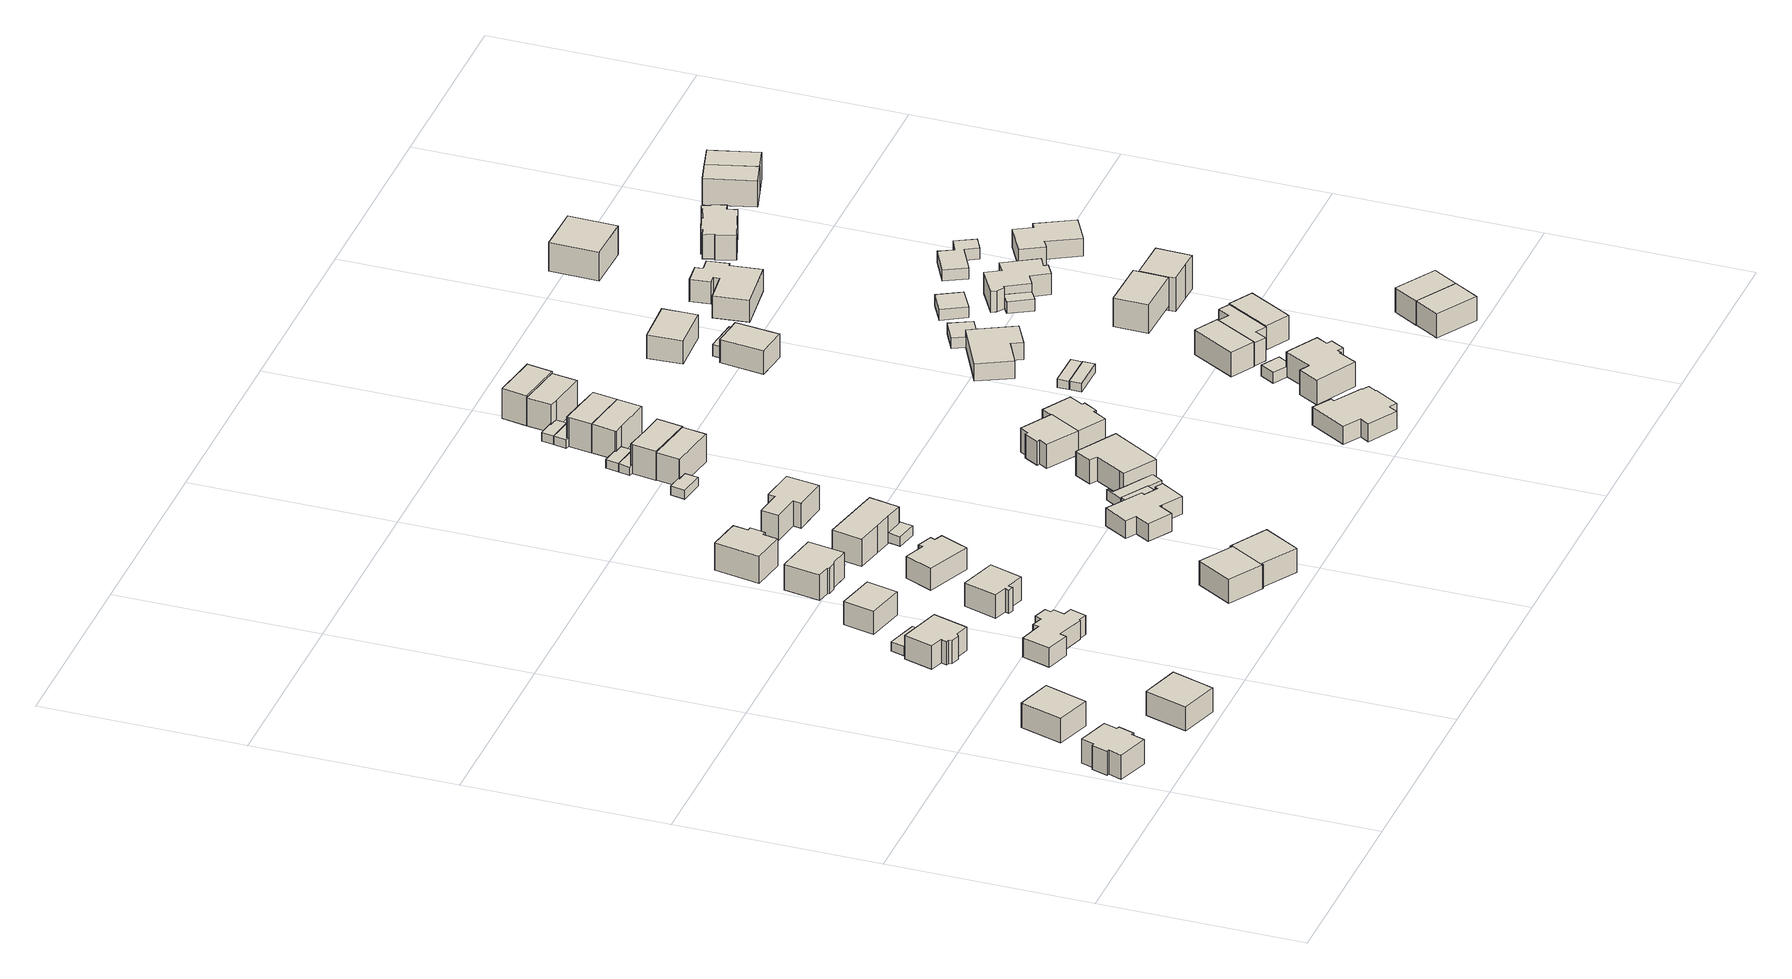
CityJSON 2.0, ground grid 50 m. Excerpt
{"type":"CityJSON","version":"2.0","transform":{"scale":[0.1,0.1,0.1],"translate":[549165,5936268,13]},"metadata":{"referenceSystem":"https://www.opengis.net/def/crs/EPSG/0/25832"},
"CityObjects":{
"building1":{"type":"Building","attributes":{"Gemeindeschluessel":"02200227","Geometrietyp2DReferenz":"3000","BezugspunktDach":"2000","function":"31001_1010","measuredHeight":7.04,"storeysAboveGround":1},"address":[{"country":"Germany","locality":"Hamburg","thoroughfareNumber":"88a","thoroughfareName":"Tinsdaler Heideweg","postcode":"22559"}],"geometry":[{"type":"Solid","lod":"1","boundaries":[[[[0,1,2,3,4,5,6,7,8,9,10,11]],[[12,13,14,15,16,17,18,19,20,21,22,23]],[[10,12,23,11]],[[9,13,12,10]],[[8,14,13,9]],[[7,15,14,8]],[[6,16,15,7]],[[5,17,16,6]],[[4,18,17,5]],[[3,19,18,4]],[[2,20,19,3]],[[1,21,20,2]],[[0,22,21,1]],[[11,23,22,0]]]]}]},
"building2":{"type":"Building","attributes":{"Gemeindeschluessel":"02200227","Geometrietyp2DReferenz":"3000","BezugspunktDach":"2000","function":"31001_1010","measuredHeight":6.99,"storeysAboveGround":1},"address":[{"country":"Germany","locality":"Hamburg","thoroughfareNumber":"86","thoroughfareName":"Tinsdaler Heideweg","postcode":"22559"}],"geometry":[{"type":"Solid","lod":"1","boundaries":[[[[24,25,26,27]],[[28,29,30,31]],[[26,28,31,27]],[[25,29,28,26]],[[24,30,29,25]],[[27,31,30,24]]]]}]},
"building3":{"type":"Building","attributes":{"Gemeindeschluessel":"02200227","Geometrietyp2DReferenz":"3000","BezugspunktDach":"2000","function":"31001_1010","measuredHeight":7.09,"storeysAboveGround":2},"address":[{"country":"Germany","locality":"Hamburg","thoroughfareNumber":"88","thoroughfareName":"Tinsdaler Heideweg","postcode":"22559"}],"geometry":[{"type":"Solid","lod":"1","boundaries":[[[[32,33,34,35]],[[36,37,38,39]],[[34,36,39,35]],[[33,37,36,34]],[[32,38,37,33]],[[35,39,38,32]]]]}]},
"building4":{"type":"Building","attributes":{"Gemeindeschluessel":"02200227","Geometrietyp2DReferenz":"3000","BezugspunktDach":"2000","function":"31001_1010","measuredHeight":7.81,"storeysAboveGround":1},"address":[{"country":"Germany","locality":"Hamburg","thoroughfareNumber":"82a","thoroughfareName":"Tinsdaler Heideweg","postcode":"22559"}],"geometry":[{"type":"Solid","lod":"1","boundaries":[[[[40,41,42,43,44,45,46,47,48,49]],[[50,51,52,53,54,55,56,57,58,59]],[[48,50,59,49]],[[47,51,50,48]],[[46,52,51,47]],[[45,53,52,46]],[[44,54,53,45]],[[43,55,54,44]],[[42,56,55,43]],[[41,57,56,42]],[[40,58,57,41]],[[49,59,58,40]]]]}]},
"building5":{"type":"Building","attributes":{"Gemeindeschluessel":"02200227","Geometrietyp2DReferenz":"3000","BezugspunktDach":"2000","function":"31001_2460","measuredHeight":2.42,"storeysAboveGround":1},"address":[{"country":"Germany","locality":"Hamburg","thoroughfareName":"Tinsdaler Heideweg","postcode":"22559"}],"geometry":[{"type":"Solid","lod":"1","boundaries":[[[[60,61,62,63]],[[64,65,66,67]],[[62,64,67,63]],[[61,65,64,62]],[[60,66,65,61]],[[63,67,66,60]]]]}]},
"building6":{"type":"Building","attributes":{"Gemeindeschluessel":"02200227","Geometrietyp2DReferenz":"3000","BezugspunktDach":"2000","function":"31001_1010","measuredHeight":8.19,"storeysAboveGround":1},"address":[{"country":"Germany","locality":"Hamburg","thoroughfareNumber":"84","thoroughfareName":"Tinsdaler Heideweg","postcode":"22559"}],"geometry":[{"type":"Solid","lod":"1","boundaries":[[[[68,69,70,71,72,73,74,75,76,77,78,79,80,81,82,83]],[[84,85,86,87,88,89,90,91,92,93,94,95,96,97,98,99]],[[82,84,99,83]],[[81,85,84,82]],[[80,86,85,81]],[[79,87,86,80]],[[78,88,87,79]],[[77,89,88,78]],[[76,90,89,77]],[[75,91,90,76]],[[74,92,91,75]],[[73,93,92,74]],[[72,94,93,73]],[[71,95,94,72]],[[70,96,95,71]],[[69,97,96,70]],[[68,98,97,69]],[[83,99,98,68]]]]}]},
"building7":{"type":"Building","attributes":{"Gemeindeschluessel":"02200227","Geometrietyp2DReferenz":"3000","BezugspunktDach":"2000","function":"31001_1010","measuredHeight":7.88,"storeysAboveGround":1},"address":[{"country":"Germany","locality":"Hamburg","thoroughfareNumber":"80a","thoroughfareName":"Tinsdaler Heideweg","postcode":"22559"}],"geometry":[{"type":"Solid","lod":"1","boundaries":[[[[100,101,102,103]],[[104,105,106,107]],[[102,104,107,103]],[[101,105,104,102]],[[100,106,105,101]],[[103,107,106,100]]]]}]},
"building8":{"type":"Building","attributes":{"Gemeindeschluessel":"02200227","Geometrietyp2DReferenz":"3000","BezugspunktDach":"2000","function":"31001_1010","measuredHeight":8.34,"storeysAboveGround":1},"address":[{"country":"Germany","locality":"Hamburg","thoroughfareNumber":"82","thoroughfareName":"Tinsdaler Heideweg","postcode":"22559"}],"geometry":[{"type":"Solid","lod":"1","boundaries":[[[[108,109,110,111,112,113,114,115]],[[116,117,118,119,120,121,122,123]],[[114,116,123,115]],[[113,117,116,114]],[[112,118,117,113]],[[111,119,118,112]],[[110,120,119,111]],[[109,121,120,110]],[[108,122,121,109]],[[115,123,122,108]]]]}]},
"building9":{"type":"Building","attributes":{"Gemeindeschluessel":"02200227","Geometrietyp2DReferenz":"3000","BezugspunktDach":"2000","function":"31001_1010","measuredHeight":8.78,"storeysAboveGround":1},"address":[{"country":"Germany","locality":"Hamburg","thoroughfareNumber":"78a","thoroughfareName":"Tinsdaler Heideweg","postcode":"22559"}],"geometry":[{"type":"Solid","lod":"1","boundaries":[[[[124,125,126,127,128,129,130,131]],[[132,133,134,135,136,137,138,139]],[[130,132,139,131]],[[129,133,132,130]],[[128,134,133,129]],[[127,135,134,128]],[[126,136,135,127]],[[125,137,136,126]],[[124,138,137,125]],[[131,139,138,124]]]]}]},
"building10":{"type":"Building","attributes":{"Gemeindeschluessel":"02200227","Geometrietyp2DReferenz":"3000","BezugspunktDach":"2000","function":"31001_1010","measuredHeight":6.87,"storeysAboveGround":2},"address":[{"country":"Germany","locality":"Hamburg","thoroughfareNumber":"83","thoroughfareName":"Tinsdaler Heideweg","postcode":"22559"}],"geometry":[{"type":"Solid","lod":"1","boundaries":[[[[140,141,142,143,144,145]],[[146,147,148,149,150,151]],[[144,146,151,145]],[[143,147,146,144]],[[142,148,147,143]],[[141,149,148,142]],[[140,150,149,141]],[[145,151,150,140]]]]}]},
"building11":{"type":"Building","attributes":{"Gemeindeschluessel":"02200227","Geometrietyp2DReferenz":"3000","BezugspunktDach":"2000","function":"31001_1010","measuredHeight":7.53,"storeysAboveGround":1},"address":[{"country":"Germany","locality":"Hamburg","thoroughfareNumber":"80","thoroughfareName":"Tinsdaler Heideweg","postcode":"22559"}],"geometry":[{"type":"Solid","lod":"1","boundaries":[[[[152,153,154,155,156,157,158,159]],[[160,161,162,163,164,165,166,167]],[[158,160,167,159]],[[157,161,160,158]],[[156,162,161,157]],[[155,163,162,156]],[[154,164,163,155]],[[153,165,164,154]],[[152,166,165,153]],[[159,167,166,152]]]]}]},
"building12":{"type":"Building","attributes":{"Gemeindeschluessel":"02200227","Geometrietyp2DReferenz":"3000","BezugspunktDach":"2000","function":"31001_1010","measuredHeight":7.86,"storeysAboveGround":2},"address":[{"country":"Germany","locality":"Hamburg","thoroughfareNumber":"1a","thoroughfareName":"Brünschentwiete","postcode":"22559"}],"geometry":[{"type":"Solid","lod":"1","boundaries":[[[[168,169,170,171,172,173,174,175]],[[176,177,178,179,180,181,182,183]],[[174,176,183,175]],[[173,177,176,174]],[[172,178,177,173]],[[171,179,178,172]],[[170,180,179,171]],[[169,181,180,170]],[[168,182,181,169]],[[175,183,182,168]]]]}]},
"building13":{"type":"Building","attributes":{"Gemeindeschluessel":"02200227","Geometrietyp2DReferenz":"3000","BezugspunktDach":"2000","function":"31001_1010","measuredHeight":6.94,"storeysAboveGround":2},"address":[{"country":"Germany","locality":"Hamburg","thoroughfareNumber":"83a","thoroughfareName":"Tinsdaler Heideweg","postcode":"22559"}],"geometry":[{"type":"Solid","lod":"1","boundaries":[[[[145,144,184,185,186,187]],[[188,189,190,146,151,191]],[[186,188,191,187]],[[185,189,188,186]],[[184,190,189,185]],[[144,146,190,184]],[[145,151,146,144]],[[187,191,151,145]]]]}]},
"building14":{"type":"Building","attributes":{"Gemeindeschluessel":"02200227","Geometrietyp2DReferenz":"3000","BezugspunktDach":"2000","function":"31001_1120","measuredHeight":9.27,"storeysAboveGround":1},"address":[{"country":"Germany","locality":"Hamburg","thoroughfareNumber":"78","thoroughfareName":"Tinsdaler Heideweg","postcode":"22559"}],"geometry":[{"type":"Solid","lod":"1","boundaries":[[[[192,193,194,195,196,197]],[[198,199,200,201,202,203]],[[196,198,203,197]],[[195,199,198,196]],[[194,200,199,195]],[[193,201,200,194]],[[192,202,201,193]],[[197,203,202,192]]]]}]},
"building15":{"type":"Building","attributes":{"Gemeindeschluessel":"02200227","Geometrietyp2DReferenz":"3000","BezugspunktDach":"2000","function":"31001_2460","measuredHeight":2.48,"storeysAboveGround":1},"address":[{"country":"Germany","locality":"Hamburg","thoroughfareName":"Tinsdaler Heideweg","postcode":"22559"}],"geometry":[{"type":"Solid","lod":"1","boundaries":[[[[204,205,206,207]],[[208,209,210,211]],[[206,208,211,207]],[[205,209,208,206]],[[204,210,209,205]],[[207,211,210,204]]]]}]},
"building16":{"type":"Building","attributes":{"Gemeindeschluessel":"02200227","Geometrietyp2DReferenz":"3000","BezugspunktDach":"2000","function":"31001_1010","measuredHeight":9.18,"storeysAboveGround":1},"address":[{"country":"Germany","locality":"Hamburg","thoroughfareNumber":"1","thoroughfareName":"Brünschentwiete","postcode":"22559"}],"geometry":[{"type":"Solid","lod":"1","boundaries":[[[[212,213,214,215,216,217,218,219]],[[220,221,222,223,224,225,226,227]],[[218,220,227,219]],[[217,221,220,218]],[[216,222,221,217]],[[215,223,222,216]],[[214,224,223,215]],[[213,225,224,214]],[[212,226,225,213]],[[219,227,226,212]]]]}]},
"building17":{"type":"Building","attributes":{"Gemeindeschluessel":"02200227","Geometrietyp2DReferenz":"3000","BezugspunktDach":"2000","function":"31001_1010","measuredHeight":7.4,"storeysAboveGround":1},"address":[{"country":"Germany","locality":"Hamburg","thoroughfareNumber":"81","thoroughfareName":"Tinsdaler Heideweg","postcode":"22559"}],"geometry":[{"type":"Solid","lod":"1","boundaries":[[[[228,229,230,231,232,233,234,235,236,237,238,239,240,241]],[[242,243,244,245,246,247,248,249,250,251,252,253,254,255]],[[240,242,255,241]],[[239,243,242,240]],[[238,244,243,239]],[[237,245,244,238]],[[236,246,245,237]],[[235,247,246,236]],[[234,248,247,235]],[[233,249,248,234]],[[232,250,249,233]],[[231,251,250,232]],[[230,252,251,231]],[[229,253,252,230]],[[228,254,253,229]],[[241,255,254,228]]]]}]},
"building18":{"type":"Building","attributes":{"Gemeindeschluessel":"02200227","Geometrietyp2DReferenz":"3000","BezugspunktDach":"2000","function":"31001_2460","measuredHeight":4.82,"storeysAboveGround":1},"address":[{"country":"Germany","locality":"Hamburg","thoroughfareName":"Tinsdaler Heideweg","postcode":"22559"}],"geometry":[{"type":"Solid","lod":"1","boundaries":[[[[256,257,258,259,260,261,262]],[[263,264,265,266,267,268,269]],[[261,263,269,262]],[[260,264,263,261]],[[259,265,264,260]],[[258,266,265,259]],[[257,267,266,258]],[[256,268,267,257]],[[262,269,268,256]]]]}]},
"building19":{"type":"Building","attributes":{"Gemeindeschluessel":"02200227","Geometrietyp2DReferenz":"3000","BezugspunktDach":"2000","function":"31001_2460","measuredHeight":2.32,"storeysAboveGround":1},"address":[{"country":"Germany","locality":"Hamburg","thoroughfareName":"Brünschentwiete","postcode":"22559"}],"geometry":[{"type":"Solid","lod":"1","boundaries":[[[[270,271,272,273,274,275]],[[276,277,278,279,280,281]],[[274,276,281,275]],[[273,277,276,274]],[[272,278,277,273]],[[271,279,278,272]],[[270,280,279,271]],[[275,281,280,270]]]]}]},
"building20":{"type":"Building","attributes":{"Gemeindeschluessel":"02200227","Geometrietyp2DReferenz":"3000","BezugspunktDach":"2000","function":"31001_2460","measuredHeight":2.61,"storeysAboveGround":1},"address":[{"country":"Germany","locality":"Hamburg","thoroughfareName":"Tinsdaler Heideweg","postcode":"22559"}],"geometry":[{"type":"Solid","lod":"1","boundaries":[[[[282,283,284,285,286,287,288]],[[289,290,291,292,293,294,295]],[[287,289,295,288]],[[286,290,289,287]],[[285,291,290,286]],[[284,292,291,285]],[[283,293,292,284]],[[282,294,293,283]],[[288,295,294,282]]]]}]},
"building21":{"type":"Building","attributes":{"Gemeindeschluessel":"02200227","Geometrietyp2DReferenz":"3000","BezugspunktDach":"2000","function":"31001_1010","measuredHeight":9.8,"storeysAboveGround":1},"address":[{"country":"Germany","locality":"Hamburg","thoroughfareNumber":"5","thoroughfareName":"Brünschentwiete","postcode":"22559"}],"geometry":[{"type":"Solid","lod":"1","boundaries":[[[[296,297,298,299,300]],[[301,302,303,304,305]],[[299,301,305,300]],[[298,302,301,299]],[[297,303,302,298]],[[296,304,303,297]],[[300,305,304,296]]]]}]},
"building22":{"type":"Building","attributes":{"Gemeindeschluessel":"02200227","Geometrietyp2DReferenz":"3000","BezugspunktDach":"2000","function":"31001_2460","measuredHeight":2.2,"storeysAboveGround":1},"address":[{"country":"Germany","locality":"Hamburg","thoroughfareName":"Brünschentwiete","postcode":"22559"}],"geometry":[{"type":"Solid","lod":"1","boundaries":[[[[306,307,308,309,310,311]],[[312,313,314,315,316,317]],[[310,312,317,311]],[[309,313,312,310]],[[308,314,313,309]],[[307,315,314,308]],[[306,316,315,307]],[[311,317,316,306]]]]}]},
"building23":{"type":"Building","attributes":{"Gemeindeschluessel":"02200227","Geometrietyp2DReferenz":"3000","BezugspunktDach":"2000","function":"31001_1010","measuredHeight":8.03,"storeysAboveGround":1},"address":[{"country":"Germany","locality":"Hamburg","thoroughfareNumber":"79","thoroughfareName":"Tinsdaler Heideweg","postcode":"22559"}],"geometry":[{"type":"Solid","lod":"1","boundaries":[[[[318,319,320,321,322,323,324]],[[325,326,327,328,329,330,331]],[[323,325,331,324]],[[322,326,325,323]],[[321,327,326,322]],[[320,328,327,321]],[[319,329,328,320]],[[318,330,329,319]],[[324,331,330,318]]]]}]},
"building24":{"type":"Building","attributes":{"Gemeindeschluessel":"02200227","Geometrietyp2DReferenz":"3000","BezugspunktDach":"2000","function":"31001_2460","measuredHeight":2.22,"storeysAboveGround":1},"address":[{"country":"Germany","locality":"Hamburg","thoroughfareName":"Brünschentwiete","postcode":"22559"}],"geometry":[{"type":"Solid","lod":"1","boundaries":[[[[332,333,334,335,307,306]],[[336,337,338,339,340,341]],[[307,336,341,306]],[[335,337,336,307]],[[334,338,337,335]],[[333,339,338,334]],[[332,340,339,333]],[[306,341,340,332]]]]}]},
"building25":{"type":"Building","attributes":{"Gemeindeschluessel":"02200227","Geometrietyp2DReferenz":"3000","BezugspunktDach":"2000","function":"31001_1010","measuredHeight":9.61,"storeysAboveGround":1},"address":[{"country":"Germany","locality":"Hamburg","thoroughfareNumber":"5a","thoroughfareName":"Brünschentwiete","postcode":"22559"}],"geometry":[{"type":"Solid","lod":"1","boundaries":[[[[342,343,344,310,309,308]],[[345,346,347,348,349,350]],[[309,345,350,308]],[[310,346,345,309]],[[344,347,346,310]],[[343,348,347,344]],[[342,349,348,343]],[[308,350,349,342]]]]}]},
"building26":{"type":"Building","attributes":{"Gemeindeschluessel":"02200227","Geometrietyp2DReferenz":"3000","BezugspunktDach":"2000","function":"31001_1010","measuredHeight":7.25,"storeysAboveGround":2},"address":[{"country":"Germany","locality":"Hamburg","thoroughfareNumber":"77","thoroughfareName":"Tinsdaler Heideweg","postcode":"22559"}],"geometry":[{"type":"Solid","lod":"1","boundaries":[[[[351,352,353,354,355,356,357,358,359]],[[360,361,362,363,364,365,366,367,368]],[[358,360,368,359]],[[357,361,360,358]],[[356,362,361,357]],[[355,363,362,356]],[[354,364,363,355]],[[353,365,364,354]],[[352,366,365,353]],[[351,367,366,352]],[[359,368,367,351]]]]}]},
"building27":{"type":"Building","attributes":{"Gemeindeschluessel":"02200227","Geometrietyp2DReferenz":"3000","BezugspunktDach":"2000","function":"31001_1010","measuredHeight":9.71,"storeysAboveGround":1},"address":[{"country":"Germany","locality":"Hamburg","thoroughfareNumber":"7","thoroughfareName":"Brünschentwiete","postcode":"22559"}],"geometry":[{"type":"Solid","lod":"1","boundaries":[[[[369,370,371,372,373,374]],[[375,376,377,378,379,380]],[[373,375,380,374]],[[372,376,375,373]],[[371,377,376,372]],[[370,378,377,371]],[[369,379,378,370]],[[374,380,379,369]]]]}]},
"building28":{"type":"Building","attributes":{"Gemeindeschluessel":"02200227","Geometrietyp2DReferenz":"3000","BezugspunktDach":"2000","function":"31001_2460","measuredHeight":2.2,"storeysAboveGround":1},"address":[{"country":"Germany","locality":"Hamburg","thoroughfareName":"Brünschentwiete","postcode":"22559"}],"geometry":[{"type":"Solid","lod":"1","boundaries":[[[[381,382,383,384,385,386]],[[387,388,389,390,391,392]],[[385,387,392,386]],[[384,388,387,385]],[[383,389,388,384]],[[382,390,389,383]],[[381,391,390,382]],[[386,392,391,381]]]]}]},
"building29":{"type":"Building","attributes":{"Gemeindeschluessel":"02200227","Geometrietyp2DReferenz":"3000","BezugspunktDach":"2000","function":"31001_2460","measuredHeight":2.3,"storeysAboveGround":1},"address":[{"country":"Germany","locality":"Hamburg","thoroughfareName":"Brünschentwiete","postcode":"22559"}],"geometry":[{"type":"Solid","lod":"1","boundaries":[[[[393,394,395,396,382,381]],[[397,398,399,400,401,402]],[[382,397,402,381]],[[396,398,397,382]],[[395,399,398,396]],[[394,400,399,395]],[[393,401,400,394]],[[381,402,401,393]]]]}]},
"building30":{"type":"Building","attributes":{"Gemeindeschluessel":"02200227","Geometrietyp2DReferenz":"3000","BezugspunktDach":"2000","function":"31001_1010","measuredHeight":9.8,"storeysAboveGround":1},"address":[{"country":"Germany","locality":"Hamburg","thoroughfareNumber":"7a","thoroughfareName":"Brünschentwiete","postcode":"22559"}],"geometry":[{"type":"Solid","lod":"1","boundaries":[[[[403,404,405,385,384,383]],[[406,407,380,379,408,409]],[[384,406,409,383]],[[385,407,406,384]],[[405,380,407,385]],[[404,379,380,405]],[[403,408,379,404]],[[383,409,408,403]]]]}]},
"building31":{"type":"Building","attributes":{"Gemeindeschluessel":"02200227","Geometrietyp2DReferenz":"3000","BezugspunktDach":"2000","function":"31001_1010","measuredHeight":6.74,"storeysAboveGround":2},"address":[{"country":"Germany","locality":"Hamburg","thoroughfareNumber":"77a","thoroughfareName":"Tinsdaler Heideweg","postcode":"22559"}],"geometry":[{"type":"Solid","lod":"1","boundaries":[[[[410,411,412,413,357,356,355,414,415,416]],[[417,418,419,420,421,422,423,424,425,426]],[[415,417,426,416]],[[414,418,417,415]],[[355,419,418,414]],[[356,420,419,355]],[[357,421,420,356]],[[413,422,421,357]],[[412,423,422,413]],[[411,424,423,412]],[[410,425,424,411]],[[416,426,425,410]]]]}]},
"building32":{"type":"Building","attributes":{"Gemeindeschluessel":"02200227","Geometrietyp2DReferenz":"3000","BezugspunktDach":"2000","function":"31001_1010","measuredHeight":10.35,"storeysAboveGround":1},"address":[{"country":"Germany","locality":"Hamburg","thoroughfareNumber":"9","thoroughfareName":"Brünschentwiete","postcode":"22559"}],"geometry":[{"type":"Solid","lod":"1","boundaries":[[[[427,428,396,395,394,429]],[[430,431,432,433,434,435]],[[394,430,435,429]],[[395,431,430,394]],[[396,432,431,395]],[[428,433,432,396]],[[427,434,433,428]],[[429,435,434,427]]]]}]},
"building33":{"type":"Building","attributes":{"Gemeindeschluessel":"02200227","Geometrietyp2DReferenz":"3000","BezugspunktDach":"2000","function":"31001_1010","measuredHeight":9.86,"storeysAboveGround":1},"address":[{"country":"Germany","locality":"Hamburg","thoroughfareNumber":"9a","thoroughfareName":"Brünschentwiete","postcode":"22559"}],"geometry":[{"type":"Solid","lod":"1","boundaries":[[[[436,437,438,427,429,439]],[[440,441,442,443,444,445]],[[429,440,445,439]],[[427,441,440,429]],[[438,442,441,427]],[[437,443,442,438]],[[436,444,443,437]],[[439,445,444,436]]]]}]},
"building34":{"type":"Building","attributes":{"Gemeindeschluessel":"02200227","Geometrietyp2DReferenz":"3000","BezugspunktDach":"2000","function":"31001_1010","measuredHeight":6.2,"storeysAboveGround":2},"address":[{"country":"Germany","locality":"Hamburg","thoroughfareNumber":"15","thoroughfareName":"Hildeweg","postcode":"22559"}],"geometry":[{"type":"Solid","lod":"1","boundaries":[[[[446,447,448,449,450,451,452,453,454,455,456,457,458,459,460]],[[461,462,463,464,465,466,467,468,469,470,471,472,473,474,475]],[[459,461,475,460]],[[458,462,461,459]],[[457,463,462,458]],[[456,464,463,457]],[[455,465,464,456]],[[454,466,465,455]],[[453,467,466,454]],[[452,468,467,453]],[[451,469,468,452]],[[450,470,469,451]],[[449,471,470,450]],[[448,472,471,449]],[[447,473,472,448]],[[446,474,473,447]],[[460,475,474,446]]]]}]},
"building35":{"type":"Building","attributes":{"Gemeindeschluessel":"02200227","Geometrietyp2DReferenz":"3000","BezugspunktDach":"2000","function":"31001_2460","measuredHeight":2.38,"storeysAboveGround":1},"address":[{"country":"Germany","locality":"Hamburg","thoroughfareName":"Brünschentwiete","postcode":"22559"}],"geometry":[{"type":"Solid","lod":"1","boundaries":[[[[476,477,478,479,480,481]],[[482,483,484,485,486,487]],[[480,482,487,481]],[[479,483,482,480]],[[478,484,483,479]],[[477,485,484,478]],[[476,486,485,477]],[[481,487,486,476]]]]}]},
"building36":{"type":"Building","attributes":{"Gemeindeschluessel":"02200227","Geometrietyp2DReferenz":"3000","BezugspunktDach":"2000","function":"31001_2460","measuredHeight":2.24,"storeysAboveGround":1},"address":[{"country":"Germany","locality":"Hamburg","thoroughfareName":"Tinsdaler Heideweg","postcode":"22559"}],"geometry":[{"type":"Solid","lod":"1","boundaries":[[[[488,489,490,491]],[[492,493,494,495]],[[490,492,495,491]],[[489,493,492,490]],[[488,494,493,489]],[[491,495,494,488]]]]}]},
"building37":{"type":"Building","attributes":{"Gemeindeschluessel":"02200227","Geometrietyp2DReferenz":"3000","BezugspunktDach":"2000","function":"31001_2460","measuredHeight":2.26,"storeysAboveGround":1},"address":[{"country":"Germany","locality":"Hamburg","thoroughfareName":"Tinsdaler Heideweg","postcode":"22559"}],"geometry":[{"type":"Solid","lod":"1","boundaries":[[[[496,497,489,488]],[[498,499,500,501]],[[489,498,501,488]],[[497,499,498,489]],[[496,500,499,497]],[[488,501,500,496]]]]}]},
"building38":{"type":"Building","attributes":{"Gemeindeschluessel":"02200227","Geometrietyp2DReferenz":"3000","BezugspunktDach":"2000","function":"31001_1100","measuredHeight":8.78,"storeysAboveGround":1},"address":[{"country":"Germany","locality":"Hamburg","thoroughfareNumber":"17","thoroughfareName":"Hildeweg","postcode":"22559"}],"geometry":[{"type":"Solid","lod":"1","boundaries":[[[[502,503,504,505,506,507,508,509,510,511,512,513,514]],[[515,516,517,518,519,520,521,522,523,524,525,526,527]],[[513,515,527,514]],[[512,516,515,513]],[[511,517,516,512]],[[510,518,517,511]],[[509,519,518,510]],[[508,520,519,509]],[[507,521,520,508]],[[506,522,521,507]],[[505,523,522,506]],[[504,524,523,505]],[[503,525,524,504]],[[502,526,525,503]],[[514,527,526,502]]]]}]},
"building39":{"type":"Building","attributes":{"Gemeindeschluessel":"02200227","Geometrietyp2DReferenz":"3000","BezugspunktDach":"2000","function":"31001_2460","measuredHeight":2.96,"storeysAboveGround":1},"address":[{"country":"Germany","locality":"Hamburg","thoroughfareName":"Hildeweg","postcode":"22559"}],"geometry":[{"type":"Solid","lod":"1","boundaries":[[[[528,529,510,509,530,531]],[[532,533,534,535,536,537]],[[530,532,537,531]],[[509,533,532,530]],[[510,534,533,509]],[[529,535,534,510]],[[528,536,535,529]],[[531,537,536,528]]]]}]},
"building40":{"type":"Building","attributes":{"Gemeindeschluessel":"02200227","Geometrietyp2DReferenz":"3000","BezugspunktDach":"2000","function":"31001_1010","measuredHeight":8.4,"storeysAboveGround":1},"address":[{"country":"Germany","locality":"Hamburg","thoroughfareNumber":"2","thoroughfareName":"Brünschentwiete","postcode":"22559"}],"geometry":[{"type":"Solid","lod":"1","boundaries":[[[[538,539,540,541,542]],[[543,544,545,546,547]],[[541,543,547,542]],[[540,544,543,541]],[[539,545,544,540]],[[538,546,545,539]],[[542,547,546,538]]]]}]},
"building41":{"type":"Building","attributes":{"Gemeindeschluessel":"02200227","Geometrietyp2DReferenz":"3000","BezugspunktDach":"2000","function":"31001_1010","measuredHeight":5.65,"storeysAboveGround":1},"address":[{"country":"Germany","locality":"Hamburg","thoroughfareNumber":"75","thoroughfareName":"Tinsdaler Heideweg","postcode":"22559"}],"geometry":[{"type":"Solid","lod":"1","boundaries":[[[[548,549,550,551,552,553,554,555]],[[556,557,558,559,560,561,562,563]],[[554,556,563,555]],[[553,557,556,554]],[[552,558,557,553]],[[551,559,558,552]],[[550,560,559,551]],[[549,561,560,550]],[[548,562,561,549]],[[555,563,562,548]]]]}]},
"building42":{"type":"Building","attributes":{"Gemeindeschluessel":"02200227","Geometrietyp2DReferenz":"3000","BezugspunktDach":"2000","function":"31001_1010","measuredHeight":7.17,"storeysAboveGround":2},"address":[{"country":"Germany","locality":"Hamburg","thoroughfareNumber":"19c","thoroughfareName":"Hildeweg","postcode":"22559"}],"geometry":[{"type":"Solid","lod":"1","boundaries":[[[[564,565,566,567]],[[568,569,570,571]],[[566,568,571,567]],[[565,569,568,566]],[[564,570,569,565]],[[567,571,570,564]]]]}]},
"building43":{"type":"Building","attributes":{"Gemeindeschluessel":"02200227","Geometrietyp2DReferenz":"3000","BezugspunktDach":"2000","function":"31001_1010","measuredHeight":6.98,"storeysAboveGround":2},"address":[{"country":"Germany","locality":"Hamburg","thoroughfareNumber":"2a","thoroughfareName":"Brünschentwiete","postcode":"22559"}],"geometry":[{"type":"Solid","lod":"1","boundaries":[[[[572,573,574,575]],[[576,577,578,579]],[[574,576,579,575]],[[573,577,576,574]],[[572,578,577,573]],[[575,579,578,572]]]]}]},
"building44":{"type":"Building","attributes":{"Gemeindeschluessel":"02200227","Geometrietyp2DReferenz":"3000","BezugspunktDach":"2000","function":"31001_2460","measuredHeight":2.99,"storeysAboveGround":1},"address":[{"country":"Germany","locality":"Hamburg","thoroughfareName":"Brünschentwiete","postcode":"22559"}],"geometry":[{"type":"Solid","lod":"1","boundaries":[[[[580,581,582,538,542]],[[583,584,585,586,587]],[[538,583,587,542]],[[582,584,583,538]],[[581,585,584,582]],[[580,586,585,581]],[[542,587,586,580]]]]}]},
"building45":{"type":"Building","attributes":{"Gemeindeschluessel":"02200227","Geometrietyp2DReferenz":"3000","BezugspunktDach":"2000","function":"31001_1010","measuredHeight":6.44,"storeysAboveGround":2},"address":[{"country":"Germany","locality":"Hamburg","thoroughfareNumber":"19b","thoroughfareName":"Hildeweg","postcode":"22559"}],"geometry":[{"type":"Solid","lod":"1","boundaries":[[[[588,589,590,591,592,593,594,595]],[[596,597,598,599,600,601,602,603]],[[594,596,603,595]],[[593,597,596,594]],[[592,598,597,593]],[[591,599,598,592]],[[590,600,599,591]],[[589,601,600,590]],[[588,602,601,589]],[[595,603,602,588]]]]}]},
"building46":{"type":"Building","attributes":{"Gemeindeschluessel":"02200227","Geometrietyp2DReferenz":"3000","BezugspunktDach":"2000","function":"31001_2460","measuredHeight":2.71,"storeysAboveGround":1},"address":[{"country":"Germany","locality":"Hamburg","thoroughfareName":"Tinsdaler Heideweg","postcode":"22559"}],"geometry":[{"type":"Solid","lod":"1","boundaries":[[[[604,605,552,551,550,606]],[[607,608,609,610,611,612]],[[550,607,612,606]],[[551,608,607,550]],[[552,609,608,551]],[[605,610,609,552]],[[604,611,610,605]],[[606,612,611,604]]]]}]},
"building47":{"type":"Building","attributes":{"Gemeindeschluessel":"02200227","Geometrietyp2DReferenz":"3000","BezugspunktDach":"2000","function":"31001_1010","measuredHeight":7.13,"storeysAboveGround":2},"address":[{"country":"Germany","locality":"Hamburg","thoroughfareNumber":"19a","thoroughfareName":"Hildeweg","postcode":"22559"}],"geometry":[{"type":"Solid","lod":"1","boundaries":[[[[613,614,595,594]],[[615,616,617,618]],[[595,615,618,594]],[[614,616,615,595]],[[613,617,616,614]],[[594,618,617,613]]]]}]},
"building48":{"type":"Building","attributes":{"Gemeindeschluessel":"02200227","Geometrietyp2DReferenz":"3000","BezugspunktDach":"2000","function":"31001_1010","measuredHeight":7.29,"storeysAboveGround":2},"address":[{"country":"Germany","locality":"Hamburg","thoroughfareNumber":"16a","thoroughfareName":"Hildeweg","postcode":"22559"}],"geometry":[{"type":"Solid","lod":"1","boundaries":[[[[619,620,621,622]],[[623,624,625,626]],[[621,623,626,622]],[[620,624,623,621]],[[619,625,624,620]],[[622,626,625,619]]]]}]},
"building49":{"type":"Building","attributes":{"Gemeindeschluessel":"02200227","Geometrietyp2DReferenz":"3000","BezugspunktDach":"2000","function":"31001_1010","measuredHeight":10.06,"storeysAboveGround":1},"address":[{"country":"Germany","locality":"Hamburg","thoroughfareNumber":"21a","thoroughfareName":"Hildeweg","postcode":"22559"}],"geometry":[{"type":"Solid","lod":"1","boundaries":[[[[627,628,629,630,631]],[[632,633,634,635,636]],[[630,632,636,631]],[[629,633,632,630]],[[628,634,633,629]],[[627,635,634,628]],[[631,636,635,627]]]]}]},
"building50":{"type":"Building","attributes":{"Gemeindeschluessel":"02200227","Geometrietyp2DReferenz":"3000","BezugspunktDach":"2000","function":"31001_2460","measuredHeight":2.76,"storeysAboveGround":1},"address":[{"country":"Germany","locality":"Hamburg","thoroughfareName":"Tinsdaler Heideweg","postcode":"22559"}],"geometry":[{"type":"Solid","lod":"1","boundaries":[[[[637,638,639,640]],[[641,642,643,644]],[[639,641,644,640]],[[638,642,641,639]],[[637,643,642,638]],[[640,644,643,637]]]]}]},
"building51":{"type":"Building","attributes":{"Gemeindeschluessel":"02200227","Geometrietyp2DReferenz":"3000","BezugspunktDach":"2000","function":"31001_1010","measuredHeight":3.68,"storeysAboveGround":1},"address":[{"country":"Germany","locality":"Hamburg","thoroughfareName":"Tinsdaler Heideweg","postcode":"22559"}],"geometry":[{"type":"Solid","lod":"1","boundaries":[[[[645,646,647,648]],[[649,650,651,652]],[[647,649,652,648]],[[646,650,649,647]],[[645,651,650,646]],[[648,652,651,645]]]]}]},
"building52":{"type":"Building","attributes":{"Gemeindeschluessel":"02200227","Geometrietyp2DReferenz":"3000","BezugspunktDach":"2000","function":"31001_1010","measuredHeight":7.87,"storeysAboveGround":1},"address":[{"country":"Germany","locality":"Hamburg","thoroughfareNumber":"74","thoroughfareName":"Tinsdaler Heideweg","postcode":"22559"}],"geometry":[{"type":"Solid","lod":"1","boundaries":[[[[653,654,655,656,657,658,659,660,661,662,663,664]],[[665,666,667,668,669,670,671,672,673,674,675,676]],[[663,665,676,664]],[[662,666,665,663]],[[661,667,666,662]],[[660,668,667,661]],[[659,669,668,660]],[[658,670,669,659]],[[657,671,670,658]],[[656,672,671,657]],[[655,673,672,656]],[[654,674,673,655]],[[653,675,674,654]],[[664,676,675,653]]]]}]},
"building53":{"type":"Building","attributes":{"Gemeindeschluessel":"02200227","Geometrietyp2DReferenz":"3000","BezugspunktDach":"2000","function":"31001_1010","measuredHeight":7.34,"storeysAboveGround":2},"address":[{"country":"Germany","locality":"Hamburg","thoroughfareNumber":"16b","thoroughfareName":"Hildeweg","postcode":"22559"}],"geometry":[{"type":"Solid","lod":"1","boundaries":[[[[677,678,679,680]],[[626,681,682,623]],[[679,626,623,680]],[[678,681,626,679]],[[677,682,681,678]],[[680,623,682,677]]]]}]},
"building54":{"type":"Building","attributes":{"Gemeindeschluessel":"02200227","Geometrietyp2DReferenz":"3000","BezugspunktDach":"2000","function":"31001_1010","measuredHeight":7.89,"storeysAboveGround":1},"address":[{"country":"Germany","locality":"Hamburg","thoroughfareNumber":"73","thoroughfareName":"Tinsdaler Heideweg","postcode":"22559"}],"geometry":[{"type":"Solid","lod":"1","boundaries":[[[[683,684,685,686,687,688,689,690,691,692,693,694,695]],[[696,697,698,699,700,701,702,703,704,705,706,707,708]],[[694,696,708,695]],[[693,697,696,694]],[[692,698,697,693]],[[691,699,698,692]],[[690,700,699,691]],[[689,701,700,690]],[[688,702,701,689]],[[687,703,702,688]],[[686,704,703,687]],[[685,705,704,686]],[[684,706,705,685]],[[683,707,706,684]],[[695,708,707,683]]]]}]},
"building55":{"type":"Building","attributes":{"Gemeindeschluessel":"02200227","Geometrietyp2DReferenz":"3000","BezugspunktDach":"2000","function":"31001_1010","measuredHeight":11.18,"storeysAboveGround":1},"address":[{"country":"Germany","locality":"Hamburg","thoroughfareNumber":"21","thoroughfareName":"Hildeweg","postcode":"22559"}],"geometry":[{"type":"Solid","lod":"1","boundaries":[[[[709,710,711,712,713,714]],[[715,716,717,718,719,720]],[[713,715,720,714]],[[712,716,715,713]],[[711,717,716,712]],[[710,718,717,711]],[[709,719,718,710]],[[714,720,719,709]]]]}]},
"building56":{"type":"Building","attributes":{"Gemeindeschluessel":"02200227","Geometrietyp2DReferenz":"3000","BezugspunktDach":"2000","function":"31001_1010","measuredHeight":8.46,"storeysAboveGround":1},"address":[{"country":"Germany","locality":"Hamburg","thoroughfareNumber":"4","thoroughfareName":"Brünschentwiete","postcode":"22559"}],"geometry":[{"type":"Solid","lod":"1","boundaries":[[[[721,722,723,724]],[[725,726,727,728]],[[723,725,728,724]],[[722,726,725,723]],[[721,727,726,722]],[[724,728,727,721]]]]}]},
"building57":{"type":"Building","attributes":{"Gemeindeschluessel":"02200227","Geometrietyp2DReferenz":"3000","BezugspunktDach":"2000","function":"31001_2460","measuredHeight":3.48,"storeysAboveGround":1},"address":[{"country":"Germany","locality":"Hamburg","thoroughfareName":"Tinsdaler Heideweg","postcode":"22559"}],"geometry":[{"type":"Solid","lod":"1","boundaries":[[[[729,730,731,732,733,734,735,736]],[[737,738,739,740,741,742,743,744]],[[735,737,744,736]],[[734,738,737,735]],[[733,739,738,734]],[[732,740,739,733]],[[731,741,740,732]],[[730,742,741,731]],[[729,743,742,730]],[[736,744,743,729]]]]}]},
"building58":{"type":"Building","attributes":{"Gemeindeschluessel":"02200227","Geometrietyp2DReferenz":"3000","BezugspunktDach":"2000","function":"31001_1010","measuredHeight":5.59,"storeysAboveGround":2},"address":[{"country":"Germany","locality":"Hamburg","thoroughfareNumber":"71","thoroughfareName":"Tinsdaler Heideweg","postcode":"22559"}],"geometry":[{"type":"Solid","lod":"1","boundaries":[[[[745,746,747,748,749,750,751,752]],[[753,754,755,756,757,758,759,760]],[[751,753,760,752]],[[750,754,753,751]],[[749,755,754,750]],[[748,756,755,749]],[[747,757,756,748]],[[746,758,757,747]],[[745,759,758,746]],[[752,760,759,745]]]]}]},
"building59":{"type":"Building","attributes":{"Gemeindeschluessel":"02200227","Geometrietyp2DReferenz":"3000","BezugspunktDach":"2000","function":"31001_1010","measuredHeight":7.94,"storeysAboveGround":1},"address":[{"country":"Germany","locality":"Hamburg","thoroughfareNumber":"72","thoroughfareName":"Tinsdaler Heideweg","postcode":"22559"}],"geometry":[{"type":"Solid","lod":"1","boundaries":[[[[761,762,763,764,765,766,767,768,769,770,771,772,773,774,775,776]],[[777,778,779,780,781,782,783,784,785,786,787,788,789,790,791,792]],[[775,777,792,776]],[[774,778,777,775]],[[773,779,778,774]],[[772,780,779,773]],[[771,781,780,772]],[[770,782,781,771]],[[769,783,782,770]],[[768,784,783,769]],[[767,785,784,768]],[[766,786,785,767]],[[765,787,786,766]],[[764,788,787,765]],[[763,789,788,764]],[[762,790,789,763]],[[761,791,790,762]],[[776,792,791,761]]]]}]},
"building60":{"type":"Building","attributes":{"Gemeindeschluessel":"02200227","Geometrietyp2DReferenz":"3000","BezugspunktDach":"2000","function":"31001_1010","measuredHeight":9.05,"storeysAboveGround":1},"address":[{"country":"Germany","locality":"Hamburg","thoroughfareNumber":"68d","thoroughfareName":"Tinsdaler Heideweg","postcode":"22559"}],"geometry":[{"type":"Solid","lod":"1","boundaries":[[[[793,794,795,796]],[[797,798,799,800]],[[795,797,800,796]],[[794,798,797,795]],[[793,799,798,794]],[[796,800,799,793]]]]}]},
"building61":{"type":"Building","attributes":{"Gemeindeschluessel":"02200227","Geometrietyp2DReferenz":"3000","BezugspunktDach":"2000","function":"31001_1010","measuredHeight":8.99,"storeysAboveGround":1},"address":[{"country":"Germany","locality":"Hamburg","thoroughfareNumber":"68c","thoroughfareName":"Tinsdaler Heideweg","postcode":"22559"}],"geometry":[{"type":"Solid","lod":"1","boundaries":[[[[801,802,794,793]],[[798,803,804,799]],[[794,798,799,793]],[[802,803,798,794]],[[801,804,803,802]],[[793,799,804,801]]]]}]}
},
"vertices":[
[116,196,14],[105,163,14],[112,160,14],[99,121,14],[92,123,14],[81,89,14],[1,115,14],[13,149,14],[7,151,14],[20,191,14],[26,189,14],[37,222,14],[26,189,77],[20,191,77],[7,151,77],[13,149,77],[1,115,77],[81,89,77],[92,123,77],[99,121,77],[112,160,77],[105,163,77],[116,196,77],[37,222,77],
[98,292,16],[131,397,16],[219,370,16],[185,264,16],[219,370,80],[131,397,80],[98,292,80],[185,264,80],
[368,122,16],[334,17,16],[239,47,16],[272,152,16],[239,47,79],[334,17,79],[368,122,79],[272,152,79],
[328,742,9],[433,710,9],[407,624,9],[373,634,9],[364,629,9],[344,635,9],[340,644,9],[334,645,9],[339,660,9],[306,670,9],[339,660,70],[334,645,70],[340,644,70],[344,635,70],[364,629,70],[373,634,70],[407,624,70],[433,710,70],[328,742,70],[306,670,70],
[351,782,8],[428,759,8],[418,725,8],[341,748,8],[418,725,32],[428,759,32],[351,782,32],[341,748,32],
[532,402,12],[531,400,12],[461,422,12],[456,406,12],[397,425,12],[418,495,12],[475,478,12],[479,493,12],[508,483,12],[514,500,12],[548,488,12],[543,473,12],[553,470,12],[544,442,12],[567,435,12],[554,395,12],[567,435,62],[544,442,62],[553,470,62],[543,473,62],[548,488,62],[514,500,62],[508,483,62],[479,493,62],[475,478,62],[418,495,62],[397,425,62],[456,406,62],[461,422,62],[531,400,62],[532,402,62],[554,395,62],
[421,919,8],[517,897,8],[499,820,8],[403,842,8],[499,820,68],[517,897,68],[421,919,68],[403,842,68],
[579,689,11],[670,660,11],[644,579,11],[599,594,11],[596,582,11],[582,586,11],[586,596,11],[553,607,11],[586,596,72],[582,586,72],[596,582,72],[599,594,72],[644,579,72],[670,660,72],[579,689,72],[553,607,72],
[519,1094,5],[626,1075,5],[611,985,5],[563,993,5],[557,990,5],[538,993,5],[534,998,5],[503,1004,5],[534,998,72],[538,993,72],[557,990,72],[563,993,72],[611,985,72],[626,1075,72],[519,1094,72],[503,1004,72],
[770,133,21],[822,221,21],[902,173,21],[905,178,21],[907,176,21],[853,84,21],[907,176,84],[905,178,84],[902,173,84],[822,221,84],[770,133,84],[853,84,84],
[648,852,10],[699,831,10],[703,842,10],[741,827,10],[736,815,10],[757,806,10],[727,737,10],[618,783,10],[727,737,67],[757,806,67],[736,815,67],[741,827,67],[703,842,67],[699,831,67],[648,852,67],[618,783,67],
[515,1151,12],[535,1264,12],[618,1249,12],[612,1212,12],[622,1210,12],[615,1173,12],[605,1174,12],[598,1137,12],[605,1174,83],[615,1173,83],[622,1210,83],[612,1212,83],[618,1249,83],[535,1264,83],[515,1151,83],[598,1137,83],
[996,124,21],[944,35,21],[858,87,21],[855,82,21],[858,87,84],[944,35,84],[996,124,84],[855,82,84],
[770,938,11],[726,947,11],[660,961,11],[675,1036,11],[832,1003,11],[817,928,11],[832,1003,82],[675,1036,82],[660,961,82],[726,947,82],[770,938,82],[817,928,82],
[816,895,15],[763,906,15],[770,938,15],[822,927,15],[770,938,40],[763,906,40],[816,895,40],[822,927,40],
[708,1215,12],[775,1205,12],[778,1223,12],[863,1210,12],[851,1129,12],[766,1141,12],[769,1161,12],[701,1171,12],[769,1161,77],[766,1141,77],[851,1129,77],[863,1210,77],[778,1223,77],[775,1205,77],[708,1215,77],[701,1171,77],
[1043,389,19],[1043,388,19],[1039,391,19],[1018,356,19],[960,391,19],[981,426,19],[955,442,19],[991,502,19],[1079,448,19],[1074,440,19],[1108,420,19],[1113,428,19],[1131,417,19],[1095,358,19],[1131,417,65],[1113,428,65],[1108,420,65],[1074,440,65],[1079,448,65],[991,502,65],[955,442,65],[981,426,65],[960,391,65],[1018,356,65],[1039,391,65],[1043,388,65],[1043,389,65],[1095,358,65],
[1061,490,20],[1126,450,20],[1113,428,20],[1108,420,20],[1074,440,20],[1079,448,20],[1047,468,20],[1079,448,55],[1074,440,55],[1108,420,55],[1113,428,55],[1126,450,55],[1061,490,55],[1047,468,55],
[854,1415,14],[792,1425,14],[799,1461,14],[836,1455,14],[835,1452,14],[859,1448,14],[835,1452,37],[836,1455,37],[799,1461,37],[792,1425,37],[854,1415,37],[859,1448,37],
[1093,536,20],[1097,533,20],[1089,520,20],[1116,503,20],[1188,461,20],[1171,433,20],[1068,494,20],[1171,433,47],[1188,461,47],[1116,503,47],[1089,520,47],[1097,533,47],[1093,536,47],[1068,494,47],
[964,1491,15],[954,1432,15],[835,1452,15],[836,1455,15],[845,1511,15],[836,1455,88],[835,1452,88],[954,1432,88],[964,1491,88],[845,1511,88],
[851,1602,14],[915,1592,14],[910,1565,14],[856,1575,14],[855,1571,14],[845,1573,14],[855,1571,36],[856,1575,36],[910,1565,36],[915,1592,36],[851,1602,36],[845,1573,36],
[1125,517,19],[1163,583,19],[1145,594,19],[1169,635,19],[1269,576,19],[1197,455,19],[1116,503,19],[1197,455,82],[1269,576,82],[1169,635,82],[1145,594,82],[1163,583,82],[1125,517,82],[1116,503,82],
[857,1634,14],[897,1627,14],[896,1624,14],[919,1620,14],[915,1592,37],[919,1620,37],[896,1624,37],[897,1627,37],[857,1634,37],[851,1602,37],
[975,1555,14],[964,1491,14],[845,1511,14],[856,1575,90],[855,1571,90],[845,1511,90],[964,1491,90],[975,1555,90],[910,1565,90],
[1176,729,22],[1197,764,22],[1203,760,22],[1216,782,22],[1292,737,22],[1294,736,22],[1248,658,22],[1170,704,22],[1183,726,22],[1170,704,85],[1248,658,85],[1294,736,85],[1292,737,85],[1216,782,85],[1203,760,85],[1197,764,85],[1176,729,85],[1183,726,85],
[1024,1666,15],[1014,1605,15],[919,1620,15],[896,1624,15],[897,1627,15],[906,1685,15],[897,1627,90],[896,1624,90],[919,1620,90],[1014,1605,90],[1024,1666,90],[906,1685,90],
[912,1777,14],[973,1767,14],[968,1738,14],[916,1747,14],[916,1743,14],[906,1745,14],[916,1743,36],[916,1747,36],[968,1738,36],[973,1767,36],[912,1777,36],[906,1745,36],
[917,1807,14],[958,1800,14],[957,1798,14],[977,1794,14],[973,1767,37],[977,1794,37],[957,1798,37],[958,1800,37],[917,1807,37],[912,1777,37],
[1034,1727,14],[1024,1666,14],[906,1685,14],[916,1747,90],[916,1743,90],[1034,1727,90],[968,1738,90],
[1364,683,22],[1344,649,22],[1337,652,22],[1317,618,22],[1307,763,22],[1378,722,22],[1358,687,22],[1378,722,84],[1307,763,84],[1292,737,84],[1294,736,84],[1248,658,84],[1317,618,84],[1337,652,84],[1344,649,84],[1364,683,84],[1358,687,84],
[1083,1841,14],[1073,1778,14],[967,1860,14],[958,1800,87],[957,1798,87],[977,1794,87],[1073,1778,87],[1083,1841,87],[967,1860,87],
[1056,1909,14],[1094,1903,14],[1093,1899,14],[978,1922,14],[967,1860,92],[1083,1841,92],[1093,1899,92],[1094,1903,92],[1056,1909,92],[978,1922,92],
[1515,67,22],[1528,90,22],[1486,116,22],[1540,208,22],[1586,180,22],[1581,172,22],[1648,131,22],[1647,129,22],[1664,119,22],[1653,100,22],[1652,99,22],[1654,98,22],[1617,36,22],[1598,47,22],[1586,25,22],[1598,47,69],[1617,36,69],[1654,98,69],[1652,99,69],[1653,100,69],[1664,119,69],[1647,129,69],[1648,131,69],[1581,172,69],[1586,180,69],[1540,208,69],[1486,116,69],[1528,90,69],[1515,67,69],[1586,25,69],
[1060,1938,13],[1123,1928,13],[1117,1895,13],[1093,1899,13],[1094,1903,13],[1056,1909,13],[1094,1903,37],[1093,1899,37],[1117,1895,37],[1123,1928,37],[1060,1938,37],[1056,1909,37],
[1499,767,23],[1586,766,23],[1586,737,23],[1498,738,23],[1586,737,46],[1586,766,46],[1499,767,46],[1498,738,46],
[1499,796,23],[1587,795,23],[1586,766,45],[1587,795,45],[1499,796,45],[1499,767,45],
[1753,223,25],[1749,214,25],[1745,216,25],[1720,170,25],[1619,226,25],[1647,276,25],[1672,262,25],[1709,329,25],[1720,324,25],[1789,285,25],[1774,257,25],[1787,250,25],[1767,215,25],[1787,250,89],[1774,257,89],[1789,285,89],[1720,324,89],[1709,329,89],[1672,262,89],[1647,276,89],[1619,226,89],[1720,170,89],[1745,216,89],[1749,214,89],[1753,223,89],[1767,215,89],
[1693,383,25],[1739,357,25],[1708,327,25],[1672,347,25],[1708,327,53],[1709,329,53],[1720,324,53],[1739,357,53],[1693,383,53],[1672,347,53],
[1442,1535,12],[1429,1426,12],[1350,1436,12],[1364,1544,12],[1382,1542,12],[1364,1544,73],[1350,1436,73],[1429,1426,73],[1442,1535,73],[1382,1542,73],
[1508,899,20],[1467,980,20],[1594,1045,20],[1596,1046,20],[1609,1022,20],[1651,940,20],[1589,907,20],[1575,934,20],[1589,907,65],[1651,940,65],[1609,1022,65],[1596,1046,65],[1594,1045,65],[1467,980,65],[1508,899,65],[1575,934,65],
[1664,443,27],[1726,552,27],[1784,519,27],[1722,410,27],[1784,519,91],[1726,552,91],[1664,443,91],[1722,410,91],
[1327,1704,12],[1443,1709,12],[1446,1624,12],[1331,1619,12],[1446,1624,73],[1443,1709,73],[1327,1704,73],[1331,1619,73],
[1386,1569,12],[1469,1559,12],[1466,1532,12],[1442,1535,42],[1466,1532,42],[1469,1559,42],[1386,1569,42],[1382,1542,42],
[1768,422,28],[1752,393,28],[1722,410,28],[1784,519,28],[1813,502,28],[1830,532,28],[1857,516,28],[1795,407,28],[1857,516,88],[1830,532,88],[1813,502,88],[1784,519,88],[1722,410,88],[1752,393,88],[1768,422,88],[1795,407,88],
[1635,1103,20],[1662,1050,20],[1579,1074,20],[1594,1045,48],[1596,1046,48],[1609,1022,48],[1662,1050,48],[1635,1103,48],[1579,1074,48],
[1915,483,28],[1853,374,28],[1795,407,91],[1853,374,91],[1915,483,91],[1857,516,91],
[2054,2,37],[1955,61,37],[1992,123,37],[2091,64,37],[1992,123,100],[1955,61,100],[2054,2,100],[2091,64,100],
[1772,760,30],[1896,757,30],[1896,743,30],[1894,672,30],[1770,675,30],[1894,672,105],[1896,743,105],[1896,757,105],[1772,760,105],[1770,675,105],
[1739,1170,20],[1771,1112,20],[1715,1081,20],[1683,1139,20],[1715,1081,48],[1771,1112,48],[1739,1170,48],[1683,1139,48],
[1806,964,28],[1779,948,28],[1747,1003,28],[1774,1019,28],[1747,1003,59],[1779,948,59],[1806,964,59],[1774,1019,59],
[1534,1622,14],[1609,1631,14],[1608,1646,14],[1588,1644,14],[1582,1693,14],[1634,1699,14],[1637,1680,14],[1669,1684,14],[1676,1631,14],[1668,1630,14],[1677,1553,14],[1544,1537,14],[1677,1553,71],[1668,1630,71],[1676,1631,71],[1669,1684,71],[1637,1680,71],[1634,1699,71],[1582,1693,71],[1588,1644,71],[1608,1646,71],[1609,1631,71],[1534,1622,71],[1544,1537,71],
[2029,185,36],[2128,126,36],[2091,64,36],[1992,123,36],[2128,126,100],[2029,185,100],
[1892,956,25],[1861,938,25],[1835,981,25],[1806,964,25],[1774,1019,25],[1768,1016,25],[1752,1028,25],[1745,1040,25],[1816,1081,25],[1837,1045,25],[1865,1062,25],[1913,980,25],[1886,965,25],[1913,980,80],[1865,1062,80],[1837,1045,80],[1816,1081,80],[1745,1040,80],[1752,1028,80],[1768,1016,80],[1774,1019,80],[1806,964,80],[1835,981,80],[1861,938,80],[1892,956,80],[1886,965,80],
[1996,653,19],[1954,654,19],[1894,656,19],[1894,672,19],[1896,743,19],[1998,740,19],[1896,743,107],[1894,672,107],[1894,656,107],[1954,654,107],[1996,653,107],[1998,740,107],
[1608,1915,6],[1610,2035,6],[1730,2033,6],[1728,1913,6],[1730,2033,81],[1610,2035,81],[1608,1915,81],[1728,1913,81],
[1936,1171,22],[1866,1134,22],[1838,1187,22],[1909,1224,22],[1928,1188,22],[1962,1205,22],[1987,1157,22],[1953,1139,22],[1987,1157,51],[1962,1205,51],[1928,1188,51],[1909,1224,51],[1838,1187,51],[1866,1134,51],[1936,1171,51],[1953,1139,51],
[2017,1085,27],[2041,1042,27],[2055,1050,27],[2103,961,27],[2034,923,27],[1992,1000,27],[1971,988,27],[1941,1043,27],[1971,988,74],[1992,1000,74],[2034,923,74],[2103,961,74],[2055,1050,74],[2041,1042,74],[2017,1085,74],[1941,1043,74],
[1781,1652,14],[1765,1698,14],[1770,1699,14],[1761,1726,14],[1781,1732,14],[1780,1736,14],[1825,1751,14],[1826,1747,14],[1862,1760,14],[1861,1763,14],[1874,1768,14],[1881,1748,14],[1885,1749,14],[1896,1715,14],[1879,1710,14],[1886,1687,14],[1879,1710,78],[1896,1715,78],[1885,1749,78],[1881,1748,78],[1874,1768,78],[1861,1763,78],[1862,1760,78],[1826,1747,78],[1825,1751,78],[1780,1736,78],[1781,1732,78],[1761,1726,78],[1770,1699,78],[1765,1698,78],[1781,1652,78],[1886,1687,78],
[2023,1814,21],[2055,1694,21],[1997,1678,21],[1965,1798,21],[1997,1678,90],[2055,1694,90],[2023,1814,90],[1965,1798,90],
[2081,1829,21],[2113,1710,21],[2113,1710,90],[2081,1829,90]
]}
